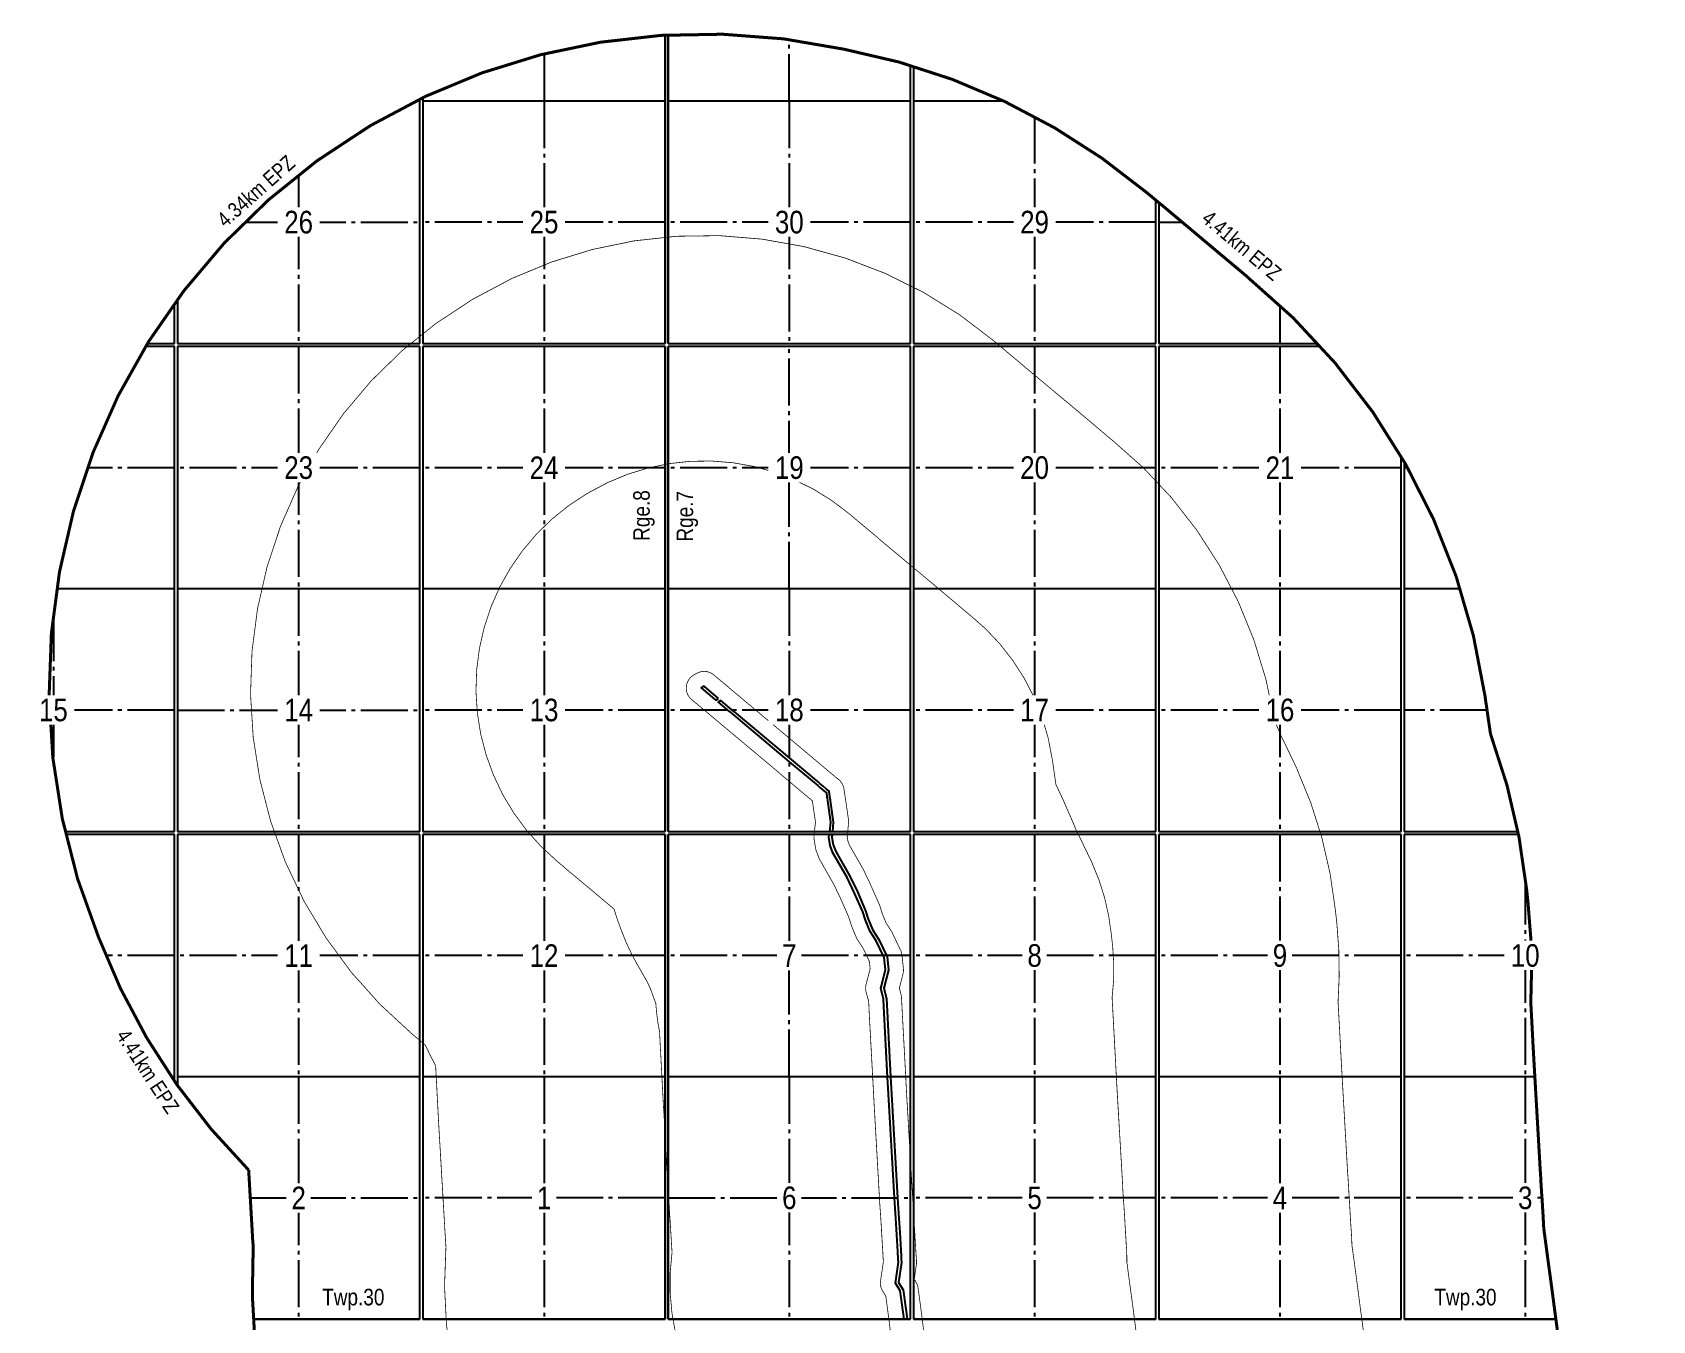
# Model space of a CAD drawing. Extents: x 639460 to 650829, y 5702863 to 5715975.
# Drawn here: x 643006 to 644082, y 5713028 to 5713883 of the extents above; entities that cross this region are included whole.
import ezdxf
from ezdxf.enums import TextEntityAlignment as Align

# ---------------------------------------------------------------- set-up
doc = ezdxf.new("R2010")
doc.units = 0
doc.header["$LTSCALE"] = 5
for name, pattern in [('foc-BUFFER', [16.75, 15, -1.75]), ('foc-QUARTERLINE', [33, 25, -3, 2, -3]), ('foc-TIELINE', [1.875, 1.25, -0.625])]:
    doc.linetypes.add(name, pattern=pattern)
for name, color, linetype in [('AUX-BUFFER', 7, 'foc-BUFFER'), ('L-QSEC', 8, 'foc-QUARTERLINE'), ('L-SEC', 7, 'Continuous'), ('P-BUFFER-PURPLE', 187, 'foc-TIELINE'), ('P-PROPOSED', 10, 'Continuous'), ('S-7', 6, 'Continuous')]:
    doc.layers.add(name, color=color, linetype=linetype)
doc.styles.add('100L', font='ARIALN.TTF', dxfattribs={"height": 11})
doc.styles.add('120', font='ARIALN.TTF', dxfattribs={"height": 13})
doc.styles.add('80L', font='ARIALN.TTF', dxfattribs={"height": 10})

msp = doc.modelspace()

# ---------------------------------------------------------------- linework, layer by layer
at = {"layer": 'AUX-BUFFER', "const_width": 0.5, "flags": 128}
for points in [[(643887.6, 5713036.9), (643885.6, 5713052.3), (643883.7, 5713066.6), (643883.4, 5713068.6), (643882.1, 5713078.1, 0.005783), (643881.8, 5713085), (643881.7, 5713087.2), (643881.5, 5713089.3), (643880.8, 5713100.9), (643880.6, 5713104.8), (643880, 5713114.4, 0.000604), (643880, 5713115.1), (643879.4, 5713124.3), (643879.2, 5713126.9), (643875.5, 5713191.3), (643874.7, 5713205.8, 0.000248), (643874.7, 5713206.1), (643872.9, 5713239.6, 0.043464), (643872.1, 5713291.6), (643871.1, 5713300.7, 0.081712), (643845.5, 5713394.5), (643845.4, 5713394.8, 0.004463), (643843.1, 5713399.6), (643837.8, 5713410.7, 0.004895), (643835.2, 5713415.9, 0.003538), (643833.6, 5713419.8), (643830.6, 5713426.7, 0.185605), (643722.8, 5713612.7), (643721.5, 5713613.7), (643720.1, 5713614.9), (643701.2, 5713630.9, 0.000541), (643700.7, 5713631.3), (643663.9, 5713662, 0.000188), (643663.7, 5713662.2), (643655.4, 5713669.2), (643653.6, 5713670.7), (643644.2, 5713678.6, 0.31839), (643299.1, 5713706.7), (643297.2, 5713705.6, 0.517039), (643257.6, 5713218.6), (643266.5, 5713211.2), (643266.6, 5713211.1, 0.012858), (643273.5, 5713197.3), (643274.7, 5713173.9), (643275.5, 5713158.7, 0.00113), (643275.6, 5713157.3), (643279.4, 5713092.2), (643279.6, 5713088.6, 0.001362), (643279.7, 5713087), (643280.3, 5713077.4), (643280.3, 5713076.4, 0.085179), (643289.6, 5712975.5), (643292, 5712958), (643294, 5712942.6), (643294.6, 5712938.2, 0.000619), (643294.7, 5712937.4), (643298.6, 5712908.6), (643300.8, 5712892.3, 0.000573), (643300.9, 5712891.6), (643304.7, 5712864.3), (643307.6, 5712843), (643309.3, 5712829.9), (643311, 5712816.9), (643312.5, 5712805.8, 0.000435), (643312.5, 5712805.3), (643317, 5712772), (643317.5, 5712768.3, 0.041354), (643313.7, 5712719, 0.091515), (643326.8, 5712611.1), (643327.8, 5712605.4, 0.030865), (643336.8, 5712569.5), (643347.5, 5712535.8), (643347.8, 5712534.9, 0.000798), (643348.1, 5712534), (643349.2, 5712530.4, 0.026071), (643341.1, 5712500.3, 0.146169), (643278.4, 5712340.7), (643277.3, 5712327.4, 0.000178), (643277.2, 5712327.2), (643276.2, 5712315.5), (643276.1, 5712313.7), (643276, 5712312, 0.358108), (643491.7, 5711999, 0.00885), (643501.7, 5711995.4), (643508.9, 5711992.9), (643510.3, 5711992.4), (643515.4, 5711990.7), (643515.8, 5711990.5), (643516.2, 5711990.4), (643521.4, 5711988.6, 0.414859), (643902.8, 5712173.6), (643903.3, 5712175, 0.101392), (643919, 5712294.2), (643920, 5712302), (643920.3, 5712303.7), (643921.7, 5712314.1), (643924.7, 5712335.6, 0.074346), (643945.9, 5712421.6), (643946.2, 5712424.7), (643947.3, 5712437.1), (643951.8, 5712484.4, 0.031598), (643952.9, 5712522.2), (643951.8, 5712555.3), (643951.7, 5712556.7), (643951.1, 5712574.8, 0.046513), (643944.2, 5712629.9), (643938.1, 5712657.1, 0.021763), (643931.4, 5712682.2), (643921.5, 5712713.3, 0.061174), (643921, 5712786.3), (643916.4, 5712821.9), (643915.8, 5712826.8, 0.00035), (643915.7, 5712827.2), (643914.3, 5712838.6, 0.000297), (643914.2, 5712838.9), (643912.6, 5712850.9, 0.000335), (643912.6, 5712851.3), (643908.2, 5712884.4), (643906.7, 5712895.2), (643905.1, 5712908), (643903.2, 5712922.1, 0.001478), (643903, 5712923.9), (643899.9, 5712946), (643896.2, 5712973), (643894.1, 5712988.8, 0.000282), (643894, 5712989.1), (643890.2, 5713017.7), (643887.6, 5713036.9, 0.000013)], [(643739.2, 5713017.2), (643737.2, 5713032.6), (643735.3, 5713046.9), (643735, 5713048.9), (643733.1, 5713063.2), (643732.9, 5713065), (643732.6, 5713066.6, 0.01553), (643732.4, 5713075.9), (643732.2, 5713078.1), (643732.1, 5713080.2), (643731.4, 5713091.7), (643731.2, 5713095.7), (643730.6, 5713105.3, 0.000604), (643730.5, 5713105.6), (643729.9, 5713115.2), (643729.8, 5713118.2), (643726, 5713183), (643725.2, 5713197.8, 0.000351), (643725.2, 5713198), (643722.8, 5713242.5, 0.056327), (643723.2, 5713276.2), (643722.2, 5713285.2, 0.081712), (643709.4, 5713332.1), (643709.3, 5713332.5, 0.004463), (643708.1, 5713334.9), (643702.8, 5713345.9, 0.013594), (643699.1, 5713353.2, 0.012237), (643696.3, 5713360), (643690.8, 5713372.6, 0.008835), (643688.6, 5713377.4), (643685.5, 5713383.9), (643684.2, 5713392.9), (643683.9, 5713395.1), (643683.6, 5713397.2), (643683, 5713401, 0.191468), (643627.9, 5713496.9), (643627.2, 5713497.5), (643625.2, 5713499.1), (643623.8, 5713500.3), (643604.8, 5713516.3), (643604.8, 5713516.3, 0.000545), (643604.6, 5713516.5), (643567.8, 5713547.2, 0.000347), (643567.7, 5713547.4), (643559.2, 5713554.5), (643557.5, 5713555.9), (643548, 5713563.9, 0.31839), (643375.4, 5713577.9), (643373.6, 5713576.9, 0.517039), (643353.8, 5713333.4), (643362.6, 5713325.9), (643363.4, 5713325.3), (643365.1, 5713323.9), (643372.2, 5713317.9, 0.000665), (643372.5, 5713317.7), (643392, 5713301.3, 0.019196), (643395.6, 5713290.5), (643397.4, 5713285.7, 0.039252), (643407.4, 5713264.5), (643414.2, 5713252.7), (643415.6, 5713249.6), (643416.7, 5713247.1, 0.014748), (643419.7, 5713238.8, 0.031898), (643422.2, 5713219.9), (643424.2, 5713181.9), (643425, 5713166.7, 0.00113), (643425.1, 5713166), (643428.8, 5713100.9), (643429, 5713097.3, 0.001362), (643429.1, 5713096.5), (643429.7, 5713086.7), (643430.5, 5713073.3, 0.113368), (643436.5, 5713006.5), (643440.4, 5712977.7), (643442.4, 5712962.4), (643443, 5712957.9, 0.000619), (643443.1, 5712957.5), (643447, 5712928.7), (643449.2, 5712912.3, 0.000573), (643449.2, 5712912), (643453, 5712884.6), (643456, 5712862.9), (643457.7, 5712849.4), (643459.4, 5712836.4), (643460.9, 5712825.3, 0.000435), (643460.9, 5712825.1), (643465.4, 5712791.7), (643466.9, 5712780), (643468.4, 5712769), (643469, 5712763.8), (643469.1, 5712763.2), (643467, 5712753.4, 0.064832), (643463.6, 5712714.9, 0.10975), (643471.5, 5712650.4), (643472.1, 5712648.7), (643475, 5712632.7, 0.030865), (643479.5, 5712614.8), (643490.3, 5712580.7), (643490.7, 5712579.5, 0.000798), (643490.9, 5712579), (643499.1, 5712552.8), (643500.7, 5712545.8), (643500.8, 5712541.7, 0.000287), (643500.8, 5712541.5), (643500.9, 5712540.2), (643501.7, 5712516.7), (643500.6, 5712505.8, 0.085141), (643485.5, 5712457.5), (643482.6, 5712436.4, 0.008154), (643482, 5712431.5, 0.203109), (643427.6, 5712328.2), (643426.4, 5712314.8, 0.000252), (643426.4, 5712314.7), (643425.4, 5712302.9), (643425.3, 5712301.3), (643425.1, 5712299.4, 0.370458), (643539.3, 5712141.2, 0.019756), (643550.4, 5712136.9), (643557.5, 5712134.5), (643559, 5712134), (643564, 5712132.3), (643564.5, 5712132.1), (643565.2, 5712131.9), (643570.6, 5712130, 0.414859), (643761.3, 5712222.5), (643761.8, 5712223.9, 0.124242), (643768.1, 5712296.9, 0.01235), (643769.2, 5712304.2), (643771.7, 5712322.2), (643771.9, 5712323.8), (643773.4, 5712334.5), (643777.2, 5712361.9, 0.001028), (643777.3, 5712362.5), (643777.5, 5712364.5), (643779.4, 5712378.1), (643779.4, 5712378.2, 0.101159), (643796.8, 5712435.5), (643797.1, 5712438.7), (643798.3, 5712451), (643802.7, 5712498.3, 0.031598), (643803.2, 5712517.2), (643802.1, 5712550.3), (643802.1, 5712551.7), (643801.5, 5712569.8, 0.046513), (643798, 5712597.4), (643792, 5712624.6, 0.021763), (643788.6, 5712637.2), (643778.4, 5712669.3), (643778.3, 5712669.8, 0.001827), (643778, 5712670.9), (643769.7, 5712696.9), (643768, 5712706.3, 0.102806), (643772.6, 5712767.1), (643768, 5712802.6), (643767.3, 5712807.6, 0.00035), (643767.3, 5712807.8), (643765.8, 5712819.2, 0.000297), (643765.8, 5712819.3), (643764.2, 5712831.3, 0.000335), (643764.2, 5712831.5), (643759.7, 5712864.8), (643758.3, 5712875.7), (643756.6, 5712888.4), (643754.8, 5712902.6, 0.001478), (643754.6, 5712903.5), (643751.6, 5712925.6), (643747.9, 5712952.8), (643745.7, 5712968.7, 0.000354), (643745.7, 5712969), (643741.8, 5712997.8), (643739.2, 5713017.2, 0.000013)], [(643600.7, 5712998.8), (643598.7, 5713014.1), (643596.7, 5713028.5), (643596.5, 5713030.5), (643594.6, 5713044.9), (643594.3, 5713046.7), (643593.9, 5713049.9, 0.108081), (643592.4, 5713053.9), (643591.4, 5713055.6), (643592.8, 5713065.3, 0.052242), (643592.9, 5713067.4), (643592.8, 5713069.6), (643592.6, 5713071.7), (643591.9, 5713083.2), (643591.7, 5713087.2), (643591.1, 5713096.8, 0.000604), (643591.1, 5713096.8), (643590.5, 5713106.7), (643590.3, 5713110.1), (643586.5, 5713175.3), (643585.7, 5713190.4, 0.000398), (643585.7, 5713190.4), (643585.7, 5713190.5), (643582.9, 5713242.5, 0.050598), (643582.6, 5713244.5), (643581.5, 5713248.8), (643583.9, 5713258.2, 0.088991), (643584.2, 5713261.7), (643583.2, 5713270.8, 0.081712), (643582.4, 5713274), (643582.2, 5713274.3, 0.004463), (643582.1, 5713274.4), (643576.8, 5713285.5, 0.031659), (643576.2, 5713286.6), (643572.7, 5713292.1), (643570.2, 5713298), (643568.7, 5713303, 0.028887), (643568.3, 5713304.1), (643562.7, 5713316.7, 0.008835), (643562.6, 5713317.1), (643557.6, 5713327.5, 0.018), (643557.3, 5713328.1), (643548.3, 5713343.8), (643547.3, 5713346.6), (643546.8, 5713349.4), (643546.8, 5713349.6), (643546.9, 5713349.8), (643547.1, 5713351.8), (643547.7, 5713358.1, 0.06255), (643547.7, 5713360.6), (643545.9, 5713373), (643545.6, 5713375.1), (643545.3, 5713377.2), (643544.7, 5713381, 0.191538), (643541.1, 5713387.4), (643539.5, 5713388.6), (643537.3, 5713390.5), (643535.3, 5713392.1), (643533.9, 5713393.3), (643514.9, 5713409.3), (643514.9, 5713409.3, 0.000545), (643514.9, 5713409.3), (643478.1, 5713440.1, 0.000872), (643478.1, 5713440.1), (643478, 5713440.2), (643469.4, 5713447.4), (643467.8, 5713448.8), (643458.2, 5713456.8, 0.31839), (643446.7, 5713457.7), (643444.9, 5713456.7, 0.517039), (643443.5, 5713440.4), (643452.4, 5713433), (643453.1, 5713432.4), (643454.8, 5713431), (643462.1, 5713424.9), (643462.1, 5713424.8, 0.001333), (643462.2, 5713424.8), (643502, 5713391.5), (643502, 5713391.4), (643520.8, 5713375.6), (643522.2, 5713374.5), (643523.7, 5713373.2), (643523.9, 5713371.8), (643525.8, 5713358.9), (643525.2, 5713354), (643525, 5713352), (643524.8, 5713350.1, 0.066998), (643524.9, 5713347.5), (643525.8, 5713341.9, 0.050472), (643526.3, 5713339.9), (643528.1, 5713335.2, 0.039252), (643528.8, 5713333.8), (643538, 5713317.6), (643542.7, 5713307.8), (643547.9, 5713295.9), (643549.4, 5713291.1, 0.024786), (643549.7, 5713290.1), (643552.8, 5713282.7, 0.044724), (643553.6, 5713281.1), (643557.4, 5713275.3), (643561.6, 5713266.5), (643562.1, 5713261.6), (643559.4, 5713251.3, 0.127526), (643559.4, 5713246.2), (643561.1, 5713240.1), (643561.5, 5713231.6), (643563.8, 5713189.3), (643564.6, 5713174.1, 0.00113), (643564.6, 5713174), (643568.3, 5713108.9), (643568.5, 5713105.4, 0.001362), (643568.5, 5713105.3), (643569.2, 5713095.4), (643570.5, 5713073.4), (643570.8, 5713068.3), (643570.9, 5713067.3), (643569, 5713054.5, 0.179429), (643570.4, 5713047.7), (643572.5, 5713044.4), (643572.6, 5713043.4), (643574.7, 5713027.8), (643574.9, 5713025.8), (643578.9, 5712996.1), (643580.9, 5712980.8), (643581.5, 5712976.3, 0.000619), (643581.5, 5712976.3), (643585.4, 5712947.4), (643587.7, 5712931, 0.000573), (643587.7, 5712931), (643591.4, 5712903.6), (643594.4, 5712881.5), (643596.3, 5712867.5), (643598, 5712854.6), (643599.4, 5712843.6, 0.000435), (643599.4, 5712843.6), (643603.9, 5712810.1), (643605.5, 5712798.2), (643606.9, 5712787.1), (643607.6, 5712781.8), (643611.5, 5712751.6), (643610.7, 5712750.7, 0.125028), (643608.5, 5712746.3), (643603.4, 5712723.2, 0.077885), (643603.2, 5712720.1), (643604.1, 5712710.8), (643603.9, 5712709.4), (643603.6, 5712707.4), (643602.7, 5712702, 0.124074), (643603.2, 5712697.1), (643605.9, 5712689.3), (643607.3, 5712685.5), (643607.5, 5712685), (643612.4, 5712658.2, 0.030865), (643612.7, 5712657), (643623.6, 5712622.6), (643624.1, 5712621.1, 0.000798), (643624.1, 5712621.1), (643634.2, 5712589), (643639.9, 5712563.4), (643640.5, 5712546.3, 0.000287), (643640.5, 5712546.2), (643640.5, 5712545), (643641.6, 5712512.6), (643637.3, 5712465.9), (643636.2, 5712454.5), (643628.5, 5712445.8, 0.223216), (643623.9, 5712438.7), (643621.1, 5712417.6, 0.079536), (643621.1, 5712414.4), (643619.2, 5712399.8), (643617.3, 5712385.9), (643617, 5712383.9), (643613.2, 5712356.5, 0.000899), (643613.2, 5712356.5), (643611.6, 5712344.7), (643611.4, 5712343.1), (643610.1, 5712333.6), (643602.1, 5712331.8), (643600.6, 5712331.4), (643589.6, 5712328.9), (643587.6, 5712328.4), (643574.5, 5712325.3, 0.324985), (643566.8, 5712316.4), (643565.7, 5712303.1, 0.000369), (643565.7, 5712303), (643565.7, 5712303), (643564.7, 5712291.1), (643564.6, 5712289.6), (643564.4, 5712287.6, 0.383592), (643572.4, 5712277), (643572.7, 5712276.9, 0.000297), (643572.8, 5712276.9), (643579, 5712275.7), (643581, 5712275.4), (643584.5, 5712274.7), (643586.5, 5712274.3, 0.000423), (643586.5, 5712274.3), (643587.1, 5712274.2), (643587.9, 5712273.9), (643589.6, 5712273), (643589.7, 5712273), (643591.5, 5712271.7), (643593.1, 5712270.5, 0.075234), (643595.8, 5712269.1), (643603, 5712266.6), (643604.4, 5712266.1), (643609.5, 5712264.4), (643609.9, 5712264.2), (643610.8, 5712263.9), (643616.5, 5712261.9, 0.414859), (643629.3, 5712268.1), (643629.7, 5712269.5, 0.413917), (643623.6, 5712282.2), (643620.2, 5712283.4), (643619, 5712283.8, 0.000487), (643619, 5712283.8), (643616.5, 5712284.7), (643616.4, 5712284.7), (643615.2, 5712285.1), (643613, 5712285.9), (643611.4, 5712286.4), (643610, 5712286.9), (643604.4, 5712288.8), (643604, 5712289.1), (643601.4, 5712291, 0.046435), (643599.9, 5712291.9), (643596.2, 5712293.7, 0.030635), (643595.1, 5712294.1), (643593.7, 5712294.6, 0.092761), (643590.3, 5712295.9), (643587.2, 5712296.5), (643587.6, 5712301.3, 0.000356), (643587.6, 5712301.3), (643587.6, 5712301.4), (643588, 5712305.9), (643592.2, 5712306.9), (643594.2, 5712307.4), (643605.6, 5712310, 0.003278), (643605.8, 5712310.1), (643607.2, 5712310.4), (643615.9, 5712312.4, 0.01585), (643616.5, 5712312.6), (643623.8, 5712314.8, 0.293895), (643630.8, 5712323), (643633.2, 5712341), (643633.5, 5712342.6), (643634.9, 5712353.5), (643638.8, 5712381.2, 0.001028), (643638.8, 5712381.2), (643639.1, 5712383.2), (643640.9, 5712396.9), (643642.9, 5712411.5, 0.079557), (643643.8, 5712414.5), (643646.3, 5712432.8), (643655.2, 5712442.9, 0.158948), (643657.7, 5712448.6), (643658, 5712451.7), (643659.2, 5712464), (643663.5, 5712511.3, 0.031598), (643663.6, 5712512.5), (643662.5, 5712545.6), (643662.4, 5712547), (643661.8, 5712565.3, 0.046513), (643661.6, 5712567.1), (643655.6, 5712594.3, 0.021763), (643655.3, 5712595.1), (643645.1, 5712627.7), (643644.8, 5712628.6, 0.001827), (643644.8, 5712628.7), (643633.9, 5712662.9), (643628.9, 5712689.9, 0.039315), (643628.5, 5712691.4), (643624.9, 5712701.6), (643625.3, 5712704.4), (643625.6, 5712706.4), (643626, 5712708.9, 0.061655), (643626.1, 5712711.4), (643625.2, 5712720.3), (643629.3, 5712738.6), (643631.6, 5712741.3, 0.214202), (643634, 5712749.1), (643629.4, 5712784.6), (643628.7, 5712789.7, 0.00035), (643628.7, 5712789.7), (643627.2, 5712801, 0.000297), (643627.2, 5712801), (643625.7, 5712813, 0.000335), (643625.7, 5712813), (643621.2, 5712846.4), (643619.8, 5712857.5), (643618.1, 5712870.1), (643616.2, 5712884.4, 0.001478), (643616.2, 5712884.5), (643613.2, 5712906.6), (643609.4, 5712933.9), (643607.2, 5712950.1, 0.00041), (643607.2, 5712950.1), (643607.2, 5712950.1), (643603.3, 5712979.2), (643600.7, 5712998.8, 0.000013)]]:
    msp.add_lwpolyline(points, format="xyb", close=True, dxfattribs=at)
at = {"layer": 'L-QSEC', "color": 253, "ltscale": 0.25}
for p, q in [((643508.4, 5713837.7), (643508.4, 5713878.6)), ((643345.5, 5713869.1), (643345.5, 5713837.7)), ((643345.5, 5713837.7), (643345.5, 5713757.3)), ((643508.4, 5713837.7), (643508.4, 5713757.3)), ((643671.3, 5713827.5), (643671.3, 5713757.3)), ((643182.5, 5713788.8), (643182.5, 5713757.3)), ((643146.6, 5713757.3), (643182.5, 5713757.3)), ((643182.5, 5713757.3), (643182.5, 5713676.8)), ((643182.5, 5713757.3), (643263, 5713757.3)), ((643345.5, 5713757.3), (643265, 5713757.3)), ((643345.5, 5713757.3), (643345.5, 5713676.8)), ((643425.9, 5713757.3), (643345.5, 5713757.3)), ((643508.4, 5713757.3), (643427.9, 5713757.3)), ((643508.4, 5713757.3), (643508.4, 5713676.8)), ((643588.9, 5713757.3), (643508.4, 5713757.3)), ((643671.3, 5713757.3), (643590.9, 5713757.3)), ((643671.3, 5713757.3), (643671.3, 5713676.8)), ((643751.8, 5713757.3), (643671.3, 5713757.3)), ((643753.8, 5713757.3), (643769.4, 5713757.3)), ((643834.3, 5713702.2), (643834.3, 5713676.8)), ((643182.5, 5713674.8), (643182.5, 5713594.3)), ((643345.5, 5713674.8), (643345.5, 5713594.3)), ((643508.4, 5713594.3), (643508.4, 5713674.8)), ((643671.3, 5713674.8), (643671.3, 5713594.3)), ((643834.3, 5713674.8), (643834.3, 5713594.3)), ((643100, 5713594.3), (643042.2, 5713594.3)), ((643182.5, 5713594.3), (643102, 5713594.3)), ((643182.5, 5713594.3), (643182.5, 5713513.9)), ((643263, 5713594.3), (643182.5, 5713594.3)), ((643345.5, 5713594.3), (643265, 5713594.3)), ((643425.9, 5713594.3), (643345.5, 5713594.3)), ((643345.5, 5713594.3), (643345.5, 5713513.9)), ((643508.4, 5713594.3), (643427.9, 5713594.3)), ((643508.4, 5713513.9), (643508.4, 5713594.3)), ((643588.9, 5713594.3), (643508.4, 5713594.3)), ((643671.3, 5713594.3), (643590.9, 5713594.3)), ((643671.3, 5713594.3), (643671.3, 5713513.9)), ((643751.8, 5713594.3), (643671.3, 5713594.3)), ((643834.3, 5713594.3), (643753.8, 5713594.3)), ((643834.3, 5713594.3), (643834.3, 5713513.9)), ((643914.8, 5713594.3), (643834.3, 5713594.3)), ((643919.1, 5713594.3), (643916.8, 5713594.3)), ((643182.5, 5713513.9), (643182.5, 5713433.4)), ((643345.5, 5713513.9), (643345.5, 5713433.4)), ((643508.4, 5713513.9), (643508.4, 5713433.4)), ((643671.3, 5713513.9), (643671.3, 5713433.4)), ((643834.3, 5713513.9), (643834.3, 5713433.4)), ((643019.6, 5713497.2), (643019.6, 5713433.4)), ((643019.6, 5713433.4), (643017, 5713433.4)), ((643019.6, 5713433.4), (643019.6, 5713398.9)), ((643100, 5713433.4), (643019.6, 5713433.4)), ((643102, 5713433.4), (643182.5, 5713433.4)), ((643182.5, 5713433.4), (643182.5, 5713352.9)), ((643182.5, 5713433.4), (643263, 5713433.4)), ((643345.5, 5713433.4), (643265, 5713433.4)), ((643345.5, 5713433.4), (643345.5, 5713352.9)), ((643425.9, 5713433.4), (643345.5, 5713433.4)), ((643508.4, 5713433.4), (643427.9, 5713433.4)), ((643508.4, 5713433.4), (643508.4, 5713352.9)), ((643588.9, 5713433.4), (643508.4, 5713433.4)), ((643671.3, 5713433.4), (643590.9, 5713433.4)), ((643671.3, 5713433.4), (643671.3, 5713352.9)), ((643751.8, 5713433.4), (643671.3, 5713433.4)), ((643834.3, 5713433.4), (643753.8, 5713433.4)), ((643834.3, 5713433.4), (643834.3, 5713352.9)), ((643914.8, 5713433.4), (643834.3, 5713433.4)), ((643971.8, 5713433.4), (643916.8, 5713433.4)), ((643182.5, 5713350.9), (643182.5, 5713270.4)), ((643345.5, 5713350.9), (643345.5, 5713270.4)), ((643508.4, 5713350.9), (643508.4, 5713270.4)), ((643671.3, 5713350.9), (643671.3, 5713270.4)), ((643834.3, 5713350.9), (643834.3, 5713270.4)), ((643997.2, 5713322.4), (643997.2, 5713270.4)), ((643100, 5713270.4), (643054.4, 5713270.4)), ((643182.5, 5713270.4), (643102, 5713270.4)), ((643182.5, 5713270.4), (643182.5, 5713190)), ((643263, 5713270.4), (643182.5, 5713270.4)), ((643345.5, 5713270.4), (643265, 5713270.4)), ((643425.9, 5713270.4), (643345.5, 5713270.4)), ((643345.5, 5713270.4), (643345.5, 5713190)), ((643508.4, 5713270.4), (643427.9, 5713270.4)), ((643588.9, 5713270.4), (643508.4, 5713270.4)), ((643508.4, 5713190), (643508.4, 5713270.4)), ((643671.3, 5713270.4), (643590.9, 5713270.4)), ((643671.3, 5713270.4), (643671.3, 5713190)), ((643751.8, 5713270.4), (643671.3, 5713270.4)), ((643834.3, 5713270.4), (643753.8, 5713270.4)), ((643834.3, 5713270.4), (643834.3, 5713190)), ((643914.8, 5713270.4), (643834.3, 5713270.4)), ((643997.2, 5713270.4), (643916.8, 5713270.4)), ((644001.3, 5713270.4), (643997.2, 5713270.4)), ((643997.2, 5713270.4), (643997.2, 5713190)), ((643182.5, 5713190), (643182.5, 5713109.5)), ((643345.5, 5713190), (643345.5, 5713109.5)), ((643508.4, 5713190), (643508.4, 5713109.5)), ((643671.3, 5713190), (643671.3, 5713109.5)), ((643834.3, 5713190), (643834.3, 5713109.5)), ((643997.2, 5713190), (643997.2, 5713109.5)), ((643150.4, 5713109.5), (643182.5, 5713109.5)), ((643182.5, 5713109.5), (643182.5, 5713029)), ((643182.5, 5713109.5), (643263, 5713109.5)), ((643345.5, 5713109.5), (643265, 5713109.5)), ((643345.5, 5713109.5), (643345.5, 5713029)), ((643425.9, 5713109.5), (643345.5, 5713109.5)), ((643427.9, 5713109.5), (643508.4, 5713109.5)), ((643508.4, 5713109.5), (643588.9, 5713109.5)), ((643508.4, 5713109.5), (643508.4, 5713029)), ((643671.3, 5713109.5), (643590.9, 5713109.5)), ((643751.8, 5713109.5), (643671.3, 5713109.5)), ((643671.3, 5713109.5), (643671.3, 5713029)), ((643834.3, 5713109.5), (643753.8, 5713109.5)), ((643834.3, 5713109.5), (643834.3, 5713029)), ((643914.8, 5713109.5), (643834.3, 5713109.5)), ((643997.2, 5713109.5), (643916.8, 5713109.5)), ((643997.2, 5713109.5), (643997.2, 5713029)), ((644008.3, 5713109.5), (643997.2, 5713109.5))]:
    msp.add_line(p, q, dxfattribs=at)
at = {"layer": 'L-SEC'}
for p, q in [((643425.9, 5713837.7), (643425.9, 5713881.6)), ((643425.9, 5713881.6), (643425.9, 5713837.7)), ((643427.9, 5713837.7), (643427.9, 5713881.7)), ((643427.9, 5713881.7), (643427.9, 5713837.7)), ((643425.9, 5713757.3), (643425.9, 5713837.7)), ((643425.9, 5713837.7), (643425.9, 5713757.3)), ((643427.9, 5713757.3), (643427.9, 5713837.7)), ((643427.9, 5713837.7), (643427.9, 5713757.3)), ((643425.9, 5713676.8), (643425.9, 5713757.3)), ((643425.9, 5713757.3), (643425.9, 5713676.8)), ((643427.9, 5713676.8), (643427.9, 5713757.3)), ((643427.9, 5713757.3), (643427.9, 5713676.8)), ((643425.9, 5713594.3), (643425.9, 5713674.8)), ((643425.9, 5713674.8), (643425.9, 5713594.3)), ((643427.9, 5713594.3), (643427.9, 5713674.8)), ((643427.9, 5713674.8), (643427.9, 5713594.3)), ((643425.9, 5713513.9), (643425.9, 5713594.3)), ((643425.9, 5713594.3), (643425.9, 5713513.9)), ((643427.9, 5713513.9), (643427.9, 5713594.3)), ((643427.9, 5713594.3), (643427.9, 5713513.9)), ((643425.9, 5713433.4), (643425.9, 5713513.9)), ((643425.9, 5713513.9), (643425.9, 5713433.4)), ((643427.9, 5713433.4), (643427.9, 5713513.9)), ((643427.9, 5713513.9), (643427.9, 5713433.4)), ((643425.9, 5713352.9), (643425.9, 5713433.4)), ((643425.9, 5713433.4), (643425.9, 5713352.9)), ((643427.9, 5713352.9), (643427.9, 5713433.4)), ((643427.9, 5713433.4), (643427.9, 5713352.9)), ((643425.9, 5713270.4), (643425.9, 5713350.9)), ((643425.9, 5713350.9), (643425.9, 5713270.4)), ((643427.9, 5713270.4), (643427.9, 5713350.9)), ((643427.9, 5713350.9), (643427.9, 5713270.4)), ((643425.9, 5713190), (643425.9, 5713270.4)), ((643425.9, 5713270.4), (643425.9, 5713190)), ((643427.9, 5713190), (643427.9, 5713270.4)), ((643427.9, 5713270.4), (643427.9, 5713190)), ((643425.9, 5713109.5), (643425.9, 5713190)), ((643425.9, 5713190), (643425.9, 5713109.5)), ((643427.9, 5713109.5), (643427.9, 5713190)), ((643427.9, 5713190), (643427.9, 5713109.5)), ((643425.9, 5713029), (643425.9, 5713109.5)), ((643425.9, 5713109.5), (643425.9, 5713029)), ((643427.9, 5713029), (643427.9, 5713109.5)), ((643427.9, 5713109.5), (643427.9, 5713029)), ((643152.4, 5713029), (643182.5, 5713029)), ((643182.5, 5713029), (643152.4, 5713029)), ((643182.5, 5713029), (643263, 5713029)), ((643263, 5713029), (643182.5, 5713029)), ((643265, 5713029), (643345.5, 5713029)), ((643345.5, 5713029), (643265, 5713029)), ((643345.5, 5713029), (643425.9, 5713029)), ((643425.9, 5713029), (643345.5, 5713029)), ((643508.4, 5713029), (643427.9, 5713029)), ((643427.9, 5713029), (643508.4, 5713029)), ((643588.9, 5713029), (643508.4, 5713029)), ((643508.4, 5713029), (643588.9, 5713029)), ((643671.3, 5713029), (643590.9, 5713029)), ((643590.9, 5713029), (643671.3, 5713029)), ((643751.8, 5713029), (643671.3, 5713029)), ((643671.3, 5713029), (643751.8, 5713029)), ((643834.3, 5713029), (643753.8, 5713029)), ((643753.8, 5713029), (643834.3, 5713029)), ((643914.8, 5713029), (643834.3, 5713029)), ((643834.3, 5713029), (643914.8, 5713029)), ((643997.2, 5713029), (643916.8, 5713029)), ((643916.8, 5713029), (643997.2, 5713029)), ((644017.6, 5713029), (643997.2, 5713029)), ((643997.2, 5713029), (644017.6, 5713029))]:
    msp.add_line(p, q, dxfattribs=at)
at = {"layer": 'L-SEC', "color": 253}
for p, q in [((643588.9, 5713837.7), (643588.9, 5713861.5)), ((643590.9, 5713860.9), (643590.9, 5713837.7)), ((643263, 5713837.7), (643260.3, 5713837.7)), ((643263, 5713837.7), (643263, 5713839)), ((643263, 5713757.3), (643263, 5713837.7)), ((643265, 5713840), (643265, 5713837.7)), ((643265, 5713837.7), (643265, 5713757.3)), ((643345.5, 5713837.7), (643265, 5713837.7)), ((643425.9, 5713837.7), (643345.5, 5713837.7)), ((643508.4, 5713837.7), (643427.9, 5713837.7)), ((643588.9, 5713837.7), (643508.4, 5713837.7)), ((643588.9, 5713757.3), (643588.9, 5713837.7)), ((643590.9, 5713837.7), (643590.9, 5713757.3)), ((643651, 5713837.7), (643590.9, 5713837.7)), ((643751.8, 5713757.3), (643751.8, 5713772)), ((643753.8, 5713770.3), (643753.8, 5713757.3)), ((643263, 5713676.8), (643263, 5713757.3)), ((643265, 5713757.3), (643265, 5713676.8)), ((643588.9, 5713676.8), (643588.9, 5713757.3)), ((643590.9, 5713757.3), (643590.9, 5713676.8)), ((643751.8, 5713676.8), (643751.8, 5713757.3)), ((643753.8, 5713757.3), (643753.8, 5713676.8)), ((643100, 5713676.8), (643100, 5713703.4)), ((643100, 5713676.8), (643100, 5713703.4)), ((643102, 5713706.2), (643102, 5713676.8)), ((643102, 5713706.2), (643102, 5713676.8)), ((643100, 5713674.8), (643080.8, 5713674.8)), ((643082.1, 5713676.8), (643100, 5713676.8)), ((643100, 5713594.3), (643100, 5713674.8)), ((643100, 5713594.3), (643100, 5713674.8)), ((643102, 5713676.8), (643182.5, 5713676.8)), ((643102, 5713674.8), (643102, 5713594.3)), ((643182.5, 5713674.8), (643102, 5713674.8)), ((643102, 5713674.8), (643102, 5713594.3)), ((643182.5, 5713676.8), (643263, 5713676.8)), ((643263, 5713674.8), (643182.5, 5713674.8)), ((643263, 5713594.3), (643263, 5713674.8)), ((643265, 5713676.8), (643345.5, 5713676.8)), ((643265, 5713674.8), (643265, 5713594.3)), ((643345.5, 5713674.8), (643265, 5713674.8)), ((643345.5, 5713676.8), (643425.9, 5713676.8)), ((643425.9, 5713674.8), (643345.5, 5713674.8)), ((643427.9, 5713676.8), (643508.4, 5713676.8)), ((643508.4, 5713674.8), (643427.9, 5713674.8)), ((643508.4, 5713676.8), (643588.9, 5713676.8)), ((643588.9, 5713674.8), (643508.4, 5713674.8)), ((643588.9, 5713594.3), (643588.9, 5713674.8)), ((643590.9, 5713676.8), (643671.3, 5713676.8)), ((643590.9, 5713674.8), (643590.9, 5713594.3)), ((643671.3, 5713674.8), (643590.9, 5713674.8)), ((643671.3, 5713676.8), (643751.8, 5713676.8)), ((643751.8, 5713674.8), (643671.3, 5713674.8)), ((643751.8, 5713594.3), (643751.8, 5713674.8)), ((643753.8, 5713676.8), (643834.3, 5713676.8)), ((643753.8, 5713674.8), (643753.8, 5713594.3)), ((643834.3, 5713674.8), (643753.8, 5713674.8)), ((643834.3, 5713676.8), (643859.5, 5713676.8)), ((643861.3, 5713674.8), (643834.3, 5713674.8)), ((643100, 5713513.9), (643100, 5713594.3)), ((643100, 5713513.9), (643100, 5713594.3)), ((643102, 5713594.3), (643102, 5713513.9)), ((643102, 5713594.3), (643102, 5713513.9)), ((643263, 5713513.9), (643263, 5713594.3)), ((643265, 5713594.3), (643265, 5713513.9)), ((643588.9, 5713513.9), (643588.9, 5713594.3)), ((643590.9, 5713594.3), (643590.9, 5713513.9)), ((643751.8, 5713513.9), (643751.8, 5713594.3)), ((643753.8, 5713594.3), (643753.8, 5713513.9)), ((643914.8, 5713594.3), (643914.8, 5713601.9)), ((643914.8, 5713513.9), (643914.8, 5713594.3)), ((643916.8, 5713598.4), (643916.8, 5713594.3)), ((643916.8, 5713594.3), (643916.8, 5713513.9)), ((643100, 5713513.9), (643021.8, 5713513.9)), ((643100, 5713433.4), (643100, 5713513.9)), ((643100, 5713433.4), (643100, 5713513.9)), ((643102, 5713513.9), (643102, 5713433.4)), ((643182.5, 5713513.9), (643102, 5713513.9)), ((643102, 5713513.9), (643102, 5713433.4)), ((643263, 5713513.9), (643182.5, 5713513.9)), ((643263, 5713433.4), (643263, 5713513.9)), ((643265, 5713513.9), (643265, 5713433.4)), ((643345.5, 5713513.9), (643265, 5713513.9)), ((643425.9, 5713513.9), (643345.5, 5713513.9)), ((643508.4, 5713513.9), (643427.9, 5713513.9)), ((643588.9, 5713513.9), (643508.4, 5713513.9)), ((643588.9, 5713433.4), (643588.9, 5713513.9)), ((643590.9, 5713513.9), (643590.9, 5713433.4)), ((643671.3, 5713513.9), (643590.9, 5713513.9)), ((643751.8, 5713513.9), (643671.3, 5713513.9)), ((643751.8, 5713433.4), (643751.8, 5713513.9)), ((643753.8, 5713513.9), (643753.8, 5713433.4)), ((643834.3, 5713513.9), (643753.8, 5713513.9)), ((643914.8, 5713513.9), (643834.3, 5713513.9)), ((643914.8, 5713433.4), (643914.8, 5713513.9)), ((643916.8, 5713513.9), (643916.8, 5713433.4)), ((643954, 5713513.9), (643916.8, 5713513.9)), ((643100, 5713352.9), (643100, 5713433.4)), ((643100, 5713352.9), (643100, 5713433.4)), ((643102, 5713433.4), (643102, 5713352.9)), ((643102, 5713433.4), (643102, 5713352.9)), ((643263, 5713352.9), (643263, 5713433.4)), ((643265, 5713433.4), (643265, 5713352.9)), ((643588.9, 5713352.9), (643588.9, 5713433.4)), ((643590.9, 5713433.4), (643590.9, 5713352.9)), ((643751.8, 5713352.9), (643751.8, 5713433.4)), ((643753.8, 5713433.4), (643753.8, 5713352.9)), ((643914.8, 5713352.9), (643914.8, 5713433.4)), ((643916.8, 5713433.4), (643916.8, 5713352.9)), ((643027.3, 5713352.9), (643100, 5713352.9)), ((643100, 5713350.9), (643027.8, 5713350.9)), ((643100, 5713270.4), (643100, 5713350.9)), ((643100, 5713270.4), (643100, 5713350.9)), ((643102, 5713352.9), (643182.5, 5713352.9)), ((643102, 5713350.9), (643102, 5713270.4)), ((643182.5, 5713350.9), (643102, 5713350.9)), ((643102, 5713350.9), (643102, 5713270.4)), ((643182.5, 5713352.9), (643263, 5713352.9)), ((643263, 5713350.9), (643182.5, 5713350.9)), ((643263, 5713270.4), (643263, 5713350.9)), ((643265, 5713352.9), (643345.5, 5713352.9)), ((643265, 5713350.9), (643265, 5713270.4)), ((643345.5, 5713350.9), (643265, 5713350.9)), ((643345.5, 5713352.9), (643425.9, 5713352.9)), ((643425.9, 5713350.9), (643345.5, 5713350.9)), ((643427.9, 5713352.9), (643508.4, 5713352.9)), ((643508.4, 5713350.9), (643427.9, 5713350.9)), ((643508.4, 5713352.9), (643588.9, 5713352.9)), ((643588.9, 5713350.9), (643508.4, 5713350.9)), ((643588.9, 5713270.4), (643588.9, 5713350.9)), ((643590.9, 5713352.9), (643671.3, 5713352.9)), ((643590.9, 5713350.9), (643590.9, 5713270.4)), ((643671.3, 5713350.9), (643590.9, 5713350.9)), ((643671.3, 5713352.9), (643751.8, 5713352.9)), ((643751.8, 5713350.9), (643671.3, 5713350.9)), ((643751.8, 5713270.4), (643751.8, 5713350.9)), ((643753.8, 5713352.9), (643834.3, 5713352.9)), ((643753.8, 5713350.9), (643753.8, 5713270.4)), ((643834.3, 5713350.9), (643753.8, 5713350.9)), ((643834.3, 5713352.9), (643914.8, 5713352.9)), ((643914.8, 5713350.9), (643834.3, 5713350.9)), ((643914.8, 5713270.4), (643914.8, 5713350.9)), ((643916.8, 5713352.9), (643992.3, 5713352.9)), ((643916.8, 5713350.9), (643916.8, 5713270.4)), ((643992.7, 5713350.9), (643916.8, 5713350.9)), ((643100, 5713190), (643100, 5713270.4)), ((643100, 5713190), (643100, 5713270.4)), ((643102, 5713270.4), (643102, 5713190)), ((643102, 5713270.4), (643102, 5713190)), ((643263, 5713190), (643263, 5713270.4)), ((643265, 5713270.4), (643265, 5713190)), ((643588.9, 5713190), (643588.9, 5713270.4)), ((643590.9, 5713270.4), (643590.9, 5713190)), ((643751.8, 5713190), (643751.8, 5713270.4)), ((643753.8, 5713270.4), (643753.8, 5713190)), ((643914.8, 5713190), (643914.8, 5713270.4)), ((643916.8, 5713270.4), (643916.8, 5713190)), ((643100, 5713190), (643098, 5713190)), ((643100, 5713187.1), (643100, 5713190)), ((643100, 5713187.1), (643100, 5713190)), ((643102, 5713190), (643102, 5713184.2)), ((643182.5, 5713190), (643102, 5713190)), ((643102, 5713190), (643102, 5713184.2)), ((643263, 5713190), (643182.5, 5713190)), ((643263, 5713109.5), (643263, 5713190)), ((643265, 5713190), (643265, 5713109.5)), ((643345.5, 5713190), (643265, 5713190)), ((643425.9, 5713190), (643345.5, 5713190)), ((643508.4, 5713190), (643427.9, 5713190)), ((643588.9, 5713190), (643508.4, 5713190)), ((643588.9, 5713109.5), (643588.9, 5713190)), ((643590.9, 5713190), (643590.9, 5713109.5)), ((643671.3, 5713190), (643590.9, 5713190)), ((643751.8, 5713190), (643671.3, 5713190)), ((643751.8, 5713109.5), (643751.8, 5713190)), ((643753.8, 5713190), (643753.8, 5713109.5)), ((643834.3, 5713190), (643753.8, 5713190)), ((643914.8, 5713190), (643834.3, 5713190)), ((643914.8, 5713109.5), (643914.8, 5713190)), ((643916.8, 5713190), (643916.8, 5713109.5)), ((643997.2, 5713190), (643916.8, 5713190)), ((644003.5, 5713190), (643997.2, 5713190)), ((643263, 5713029), (643263, 5713109.5)), ((643265, 5713109.5), (643265, 5713029)), ((643588.9, 5713029), (643588.9, 5713109.5)), ((643590.9, 5713109.5), (643590.9, 5713029)), ((643751.8, 5713029), (643751.8, 5713109.5)), ((643753.8, 5713109.5), (643753.8, 5713029)), ((643914.8, 5713029), (643914.8, 5713109.5)), ((643916.8, 5713109.5), (643916.8, 5713029))]:
    msp.add_line(p, q, dxfattribs=at)
at = {"layer": 'P-BUFFER-PURPLE', "color": 160, "ltscale": 2, "const_width": 2, "flags": 128}
msp.add_lwpolyline([(643544.7, 5713872.2, 0.190116), (643230.8, 5713821.8), (643229, 5713820.7, 0.372883), (643049.6, 5713282.6, 0.372883)], format="xyb", dxfattribs=at)
at = {"layer": 'P-BUFFER-PURPLE', "color": 94, "ltscale": 2, "const_width": 2, "flags": 128}
for points in [[(643974.1, 5713417.7, 0.00242), (643973.5, 5713421.9), (643971.7, 5713434.3), (643971.4, 5713436.6), (643971, 5713438.9), (643970.5, 5713442.7, 0.188373), (643812.4, 5713721.2), (643812.1, 5713721.5), (643810.7, 5713722.7), (643791.7, 5713738.6, 0.000528), (643791, 5713739.2), (643754.3, 5713770, 0.00012), (643754.1, 5713770.1), (643745.8, 5713777, 0.128448), (643544.7, 5713872.2, 0.128448)], [(643049.6, 5713282.6, 0.105622), (643149.3, 5713128)]]:
    msp.add_lwpolyline(points, format="xyb", dxfattribs=at)
at = {"layer": 'P-BUFFER-PURPLE', "ltscale": 2, "const_width": 2, "flags": 128}
msp.add_lwpolyline([(643149.3, 5713128), (643151.8, 5713084.9), (643152, 5713081.2, 0.001362), (643152.2, 5713078.9), (643152.3, 5713076.5, 0.074071), (643164, 5712951.2), (643165.3, 5712941.2), (643167.4, 5712925.8), (643168, 5712921.3, 0.000619), (643168.1, 5712920.3), (643172, 5712891.5), (643174.2, 5712875.2, 0.000573), (643174.3, 5712874.2), (643178.1, 5712846.9), (643181, 5712826), (643182.6, 5712813.2), (643184.3, 5712800.2), (643185.8, 5712789.1, 0.000435), (643185.9, 5712788.4), (643188.6, 5712768.3, 0.026865), (643186, 5712722.5, 0.084025), (643202.4, 5712580.9, 0.025297), (643212.6, 5712538.9, 0.117023), (643151.1, 5712351.5), (643149.9, 5712338.1, 0.000149), (643149.9, 5712337.9), (643148.9, 5712326.2), (643148.8, 5712324.4), (643148.7, 5712322.7, 0.354438), (643451.2, 5711877.8, 0.005594), (643460.2, 5711874.5), (643467.3, 5711872.1), (643468.8, 5711871.6), (643473.8, 5711869.9), (643474.3, 5711869.7), (643474.5, 5711869.6), (643479.4, 5711867.9, 0.414859), (644023.6, 5712131.8), (644024.1, 5712133.3, 0.092886), (644047.2, 5712288.9), (644048.2, 5712296.7), (644049.2, 5712303.4, 0.064009), (644073.1, 5712409.7), (644073.4, 5712412.8), (644074.5, 5712425.1), (644079, 5712472.6, 0.031598), (644080.6, 5712526.5), (644079.4, 5712559.6), (644079.4, 5712561), (644078.8, 5712578.9, 0.046513), (644068.9, 5712657.6), (644062.8, 5712684.8, 0.021763), (644053.2, 5712720.7), (644050.8, 5712728.2, 0.043792), (644047.7, 5712802.8), (644043.1, 5712838.3), (644042.5, 5712843.2, 0.00035), (644042.4, 5712843.8), (644040.9, 5712855.1, 0.000297), (644040.9, 5712855.7), (644039.3, 5712867.6, 0.000335), (644039.2, 5712868.2), (644034.8, 5712901.2), (644033.4, 5712911.8), (644031.7, 5712924.7), (644029.9, 5712938.8, 0.001478), (644029.5, 5712941.3), (644026.5, 5712963.4), (644022.8, 5712990.2), (644020.7, 5713005.9, 0.000254), (644020.6, 5713006.3), (644016.8, 5713034.7), (644014.3, 5713053.7), (644012.2, 5713069.1), (644010.3, 5713083.4), (644010, 5713085.5), (644009.5, 5713089.5, 0.001945), (644009.3, 5713092.8), (644009.2, 5713095), (644009.1, 5713097.1), (644008.4, 5713108.7), (644008.1, 5713112.6), (644007.5, 5713122.2, 0.000604), (644007.5, 5713123.2), (644006.9, 5713132), (644006.8, 5713134.3), (644003.1, 5713198.4), (644002.3, 5713212.6, 0.000208), (644002.3, 5713212.9), (644000.9, 5713239.2, 0.038419), (643999.1, 5713304.8), (643998.2, 5713313.9, 0.062629), (643974.1, 5713417.7, 0.062629)], format="xyb", dxfattribs=at)
at = {"layer": 'P-PROPOSED'}
for points in [[(643461.4, 5713441.1), (643451.8, 5713449.2), (643449.9, 5713448.1), (643458.8, 5713440.6), (643459.5, 5713440)], [(643463, 5713439.7), (643461.2, 5713438.7), (643468.5, 5713432.5), (643468.6, 5713432.5), (643508.4, 5713399.1), (643508.4, 5713399.1), (643527.3, 5713383.3), (643528.6, 5713382.1), (643531.3, 5713379.9), (643533, 5713378.4), (643533.4, 5713375.5), (643533.5, 5713375.3), (643533.8, 5713373.2), (643535.8, 5713359.1), (643535.1, 5713352.9), (643537.2, 5713352.9), (643537.8, 5713359.1), (643536, 5713371.6), (643535.7, 5713373.6), (643535.4, 5713375.8), (643534.9, 5713379.6), (643533.2, 5713380.9), (643530.9, 5713382.8), (643528.9, 5713384.5), (643527.5, 5713385.7), (643508.5, 5713401.7), (643508.5, 5713401.7), (643471.7, 5713432.4), (643471.6, 5713432.5)], [(643586.6, 5713029.2), (643584.6, 5713029.1), (643582.5, 5713044.7), (643582.3, 5713046.5), (643582.1, 5713047.9), (643578.9, 5713053), (643580.9, 5713066.8), (643580.8, 5713068.9), (643580.5, 5713074), (643579.1, 5713096), (643578.5, 5713106), (643578.3, 5713109.5), (643574.5, 5713174.6), (643573.7, 5713189.8), (643571.5, 5713232.1), (643571, 5713241.6), (643569.1, 5713248.8), (643572.2, 5713260.9), (643571.3, 5713269.2), (643570.9, 5713270.1), (643566.1, 5713280.2), (643562, 5713286.5), (643558.9, 5713294), (643557.3, 5713299.4), (643551.8, 5713311.9), (643546.8, 5713322.2), (643537.4, 5713338.7), (643535.6, 5713343.5), (643534.7, 5713349), (643534.9, 5713350.9), (643536.9, 5713350.9), (643536.9, 5713350.7), (643536.7, 5713349.1), (643537.6, 5713344), (643539.2, 5713339.6), (643548.6, 5713323.1), (643553.6, 5713312.8), (643559.1, 5713300.1), (643560.8, 5713294.7), (643563.8, 5713287.4), (643567.8, 5713281.2), (643573.1, 5713270.1), (643573.3, 5713269.8), (643574.2, 5713260.7), (643571.2, 5713248.8), (643572.9, 5713241.9), (643575.7, 5713189.9), (643575.7, 5713189.9), (643576.5, 5713174.7), (643580.3, 5713109.5), (643580.5, 5713106.1), (643581.1, 5713096.1), (643581.7, 5713086.6), (643582, 5713082.6), (643582.7, 5713071.1), (643582.8, 5713068.9), (643582.9, 5713066.7), (643580.9, 5713053.4), (643584, 5713048.6), (643584.4, 5713045.4), (643584.7, 5713043.6), (643586.6, 5713029.2)]]:
    msp.add_lwpolyline(points, close=True, dxfattribs=at)

# ---------------------------------------------------------------- texts
at = {"style": '100L'}
for s, rotation, p in [('Rge.8', 90, (643415.7, 5713562.6)), ('Rge.7', 90, (643444.5, 5713562.1)), ('Twp.30', 360, (643218.8, 5713038.2)), ('Twp.30', 360, (643957.5, 5713038.2))]:
    msp.add_text(s, height=11, rotation=rotation, dxfattribs=at).set_placement(p, align=Align.CENTER)
at = {"layer": 'P-BUFFER-PURPLE', "color": 160, "ltscale": 2, "insert": (643127.1, 5713760.8), "char_height": 10, "attachment_point": 1, "rotation": 41.5067, "style": '80L'}
msp.add_mtext_dynamic_manual_height_columns('\\pi0.1148;4.34km EPZ', width=62.863, gutter_width=50, heights=[0], dxfattribs=at)
at = {"layer": 'P-BUFFER-PURPLE', "color": 94, "ltscale": 2, "char_height": 10, "attachment_point": 1, "style": '80L'}
for insert, rotation in [((643787.9, 5713766.1), 319.9602), ((643069.2, 5713222.8), 303.1843)]:
    msp.add_mtext_dynamic_manual_height_columns('\\pi0.1148;4.41km EPZ', width=62.863, gutter_width=50, heights=[0], dxfattribs=dict(at, insert=insert, rotation=rotation))

# ---------------------------------------------------------------- next in the draw order: texts
at = {"layer": 'S-7', "char_height": 15, "attachment_point": 5, "style": '120', "bg_fill": 3, "box_fill_scale": 1.15, "bg_fill_color": 256}
for s, insert, width, bg_fill_transparency in [('26', (643182.5, 5713757.3), 23.308, 147), ('25', (643345.5, 5713757.3), 23.308, 162), ('30', (643508.4, 5713757.3), 23.308, 13369371), ('29', (643671.3, 5713757.3), 23.308, 13369386), ('23', (643182.5, 5713594.3), 23.308, 142), ('24', (643345.5, 5713594.3), 23.308, 167), ('19', (643508.4, 5713594.3), 23.308, 15138838), ('20', (643671.3, 5713594.3), 23.308, 13369391), ('21', (643834.3, 5713594.3), 23.308, 13369426), ('15', (643019.6, 5713433.4), 23.308, 13369456), ('14', (643182.5, 5713433.4), 23.308, 137), ('13', (643345.5, 5713433.4), 23.308, 172), ('18', (643508.4, 5713433.4), 23.308, 3932177), ('17', (643671.3, 5713433.4), 23.308, 13369396), ('16', (643834.3, 5713433.4), 23.308, 13369421), ('11', (643182.5, 5713270.4), 23.308, 132), ('12', (643345.5, 5713270.4), 23.308, 177), ('7', (643508.4, 5713270.4), 11.654, 3997695), ('8', (643671.3, 5713270.4), 11.654, 13369401), ('9', (643834.3, 5713270.4), 11.654, 13369416), ('10', (643997.2, 5713270.4), 23.308, 13369461), ('2', (643182.5, 5713109.5), 11.654, 127), ('1', (643345.5, 5713109.5), 11.654, 182), ('6', (643508.4, 5713109.5), 11.654, 3932172), ('5', (643671.3, 5713109.5), 11.654, 13369406), ('4', (643834.3, 5713109.5), 11.654, 13369411), ('3', (643997.2, 5713109.5), 11.654, 13369466)]:
    msp.add_mtext(s, dxfattribs=dict(at, insert=insert, width=width, bg_fill_transparency=bg_fill_transparency))

doc.saveas('drawing.dxf')
